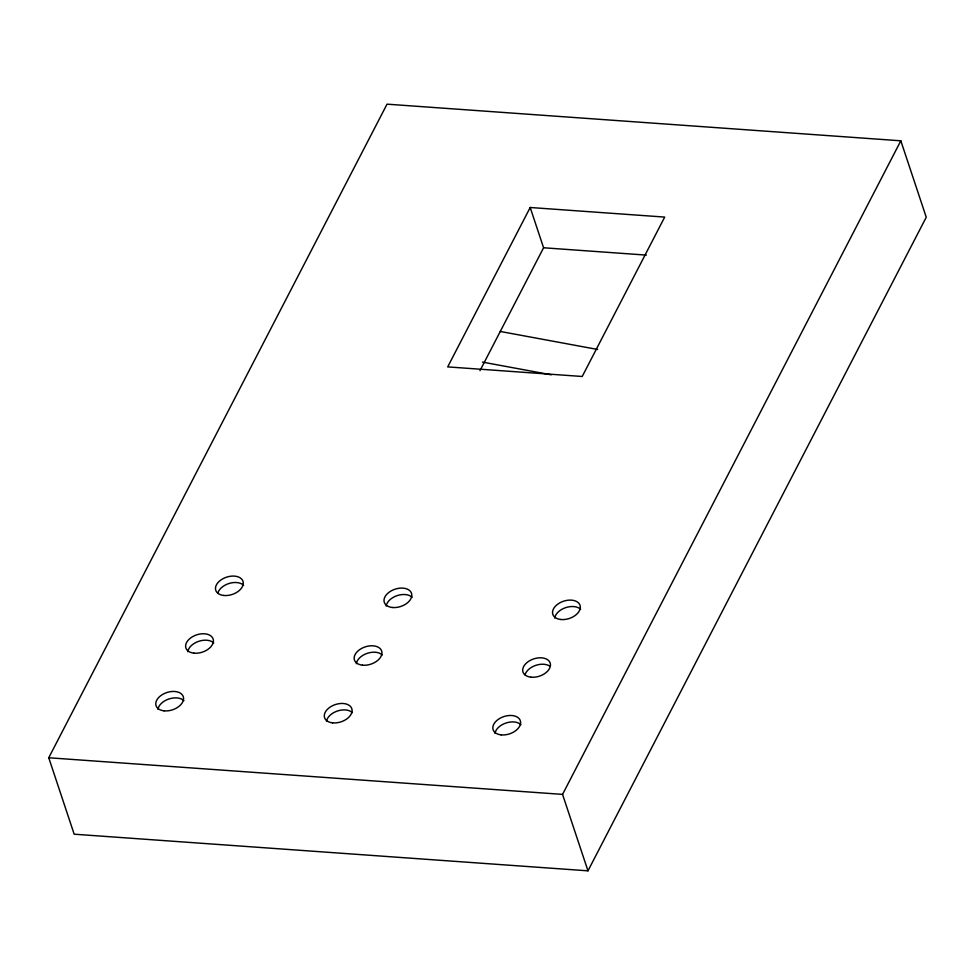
<?xml version="1.0" encoding="UTF-8"?>
<svg xmlns="http://www.w3.org/2000/svg" width="975" height="975" viewBox="0 0 975 975"><rect width="100%" height="100%" fill="white"/><g stroke="black" fill="none" stroke-linecap="round" stroke-linejoin="round"><path stroke-width="1.46" d="M48.75 757.758L387.026 104.167L900.827 140.802L926.25 217.242L587.974 870.833L74.173 834.198L48.75 757.758L562.551 794.393L900.827 140.802M530.193 207.492L447.696 366.893L582.209 376.484L664.706 217.084L530.193 207.492L543.587 247.772L479.98 370.671M543.587 247.772L646.364 255.109M500.273 331.463L597.626 349.464M482.479 362.103L551.314 374.827M562.551 794.393L587.974 870.833M326.479 721.402A14.345 9.104 -18.4 0 1 337.374 711.019A14.345 9.104 -18.4 0 1 352.402 712.676M356.338 663.719A14.345 9.104 -18.4 0 1 367.234 653.335A14.345 9.104 -18.4 0 1 382.261 654.981M386.197 606.036A14.345 9.104 -18.4 0 1 397.081 595.64A14.345 9.104 -18.4 0 1 412.12 597.297M157.95 709.386A14.345 9.104 -18.4 0 1 168.846 699.002A14.345 9.104 -18.4 0 1 183.873 700.659M187.809 651.702A14.345 9.104 -18.4 0 1 198.705 641.318A14.345 9.104 -18.4 0 1 213.732 642.964M217.852 593.092A14.345 9.104 -18.4 0 1 229.21 583.416A14.345 9.104 -18.4 0 1 243.592 585.28M554.726 618.053A14.345 9.104 -18.4 0 1 565.622 607.657A14.345 9.104 -18.4 0 1 580.649 609.314M525.05 674.81A14.345 9.104 -18.4 0 1 535.714 665.364A14.345 9.104 -18.4 0 1 550.022 666.339M495.008 733.419A14.345 9.104 -18.4 0 1 505.903 723.036A14.345 9.104 -18.4 0 1 520.93 724.693M332.572 722.853A14.345 9.104 -18.4 0 0 352.024 709.556A14.345 9.104 -18.4 0 0 329.989 707.18A14.345 9.104 -18.4 0 0 332.572 722.853M362.432 665.169A14.345 9.104 -18.4 0 0 381.871 651.873A14.345 9.104 -18.4 0 0 359.848 649.496A14.345 9.104 -18.4 0 0 362.432 665.169M392.291 607.486A14.345 9.104 -18.4 0 0 411.73 594.189A14.345 9.104 -18.4 0 0 389.695 591.813A14.345 9.104 -18.4 0 0 392.291 607.486M164.044 710.836A14.345 9.104 -18.4 0 0 183.495 697.539A14.345 9.104 -18.4 0 0 161.46 695.163A14.345 9.104 -18.4 0 0 164.044 710.836M193.903 653.152A14.345 9.104 -18.4 0 0 213.342 639.856A14.345 9.104 -18.4 0 0 191.307 637.479A14.345 9.104 -18.4 0 0 193.903 653.152M223.75 595.469A14.345 9.104 -18.4 0 0 243.202 582.173A14.345 9.104 -18.4 0 0 221.167 579.796A14.345 9.104 -18.4 0 0 223.75 595.469M560.82 619.503A14.345 9.104 -18.4 0 0 580.259 606.206A14.345 9.104 -18.4 0 0 558.224 603.83A14.345 9.104 -18.4 0 0 560.82 619.503M530.961 677.186A14.345 9.104 -18.4 0 0 550.4 663.89A14.345 9.104 -18.4 0 0 528.377 661.513A14.345 9.104 -18.4 0 0 530.961 677.186M501.101 734.87A14.345 9.104 -18.4 0 0 520.553 721.585A14.345 9.104 -18.4 0 0 498.518 719.197A14.345 9.104 -18.4 0 0 501.101 734.87"/></g></svg>
